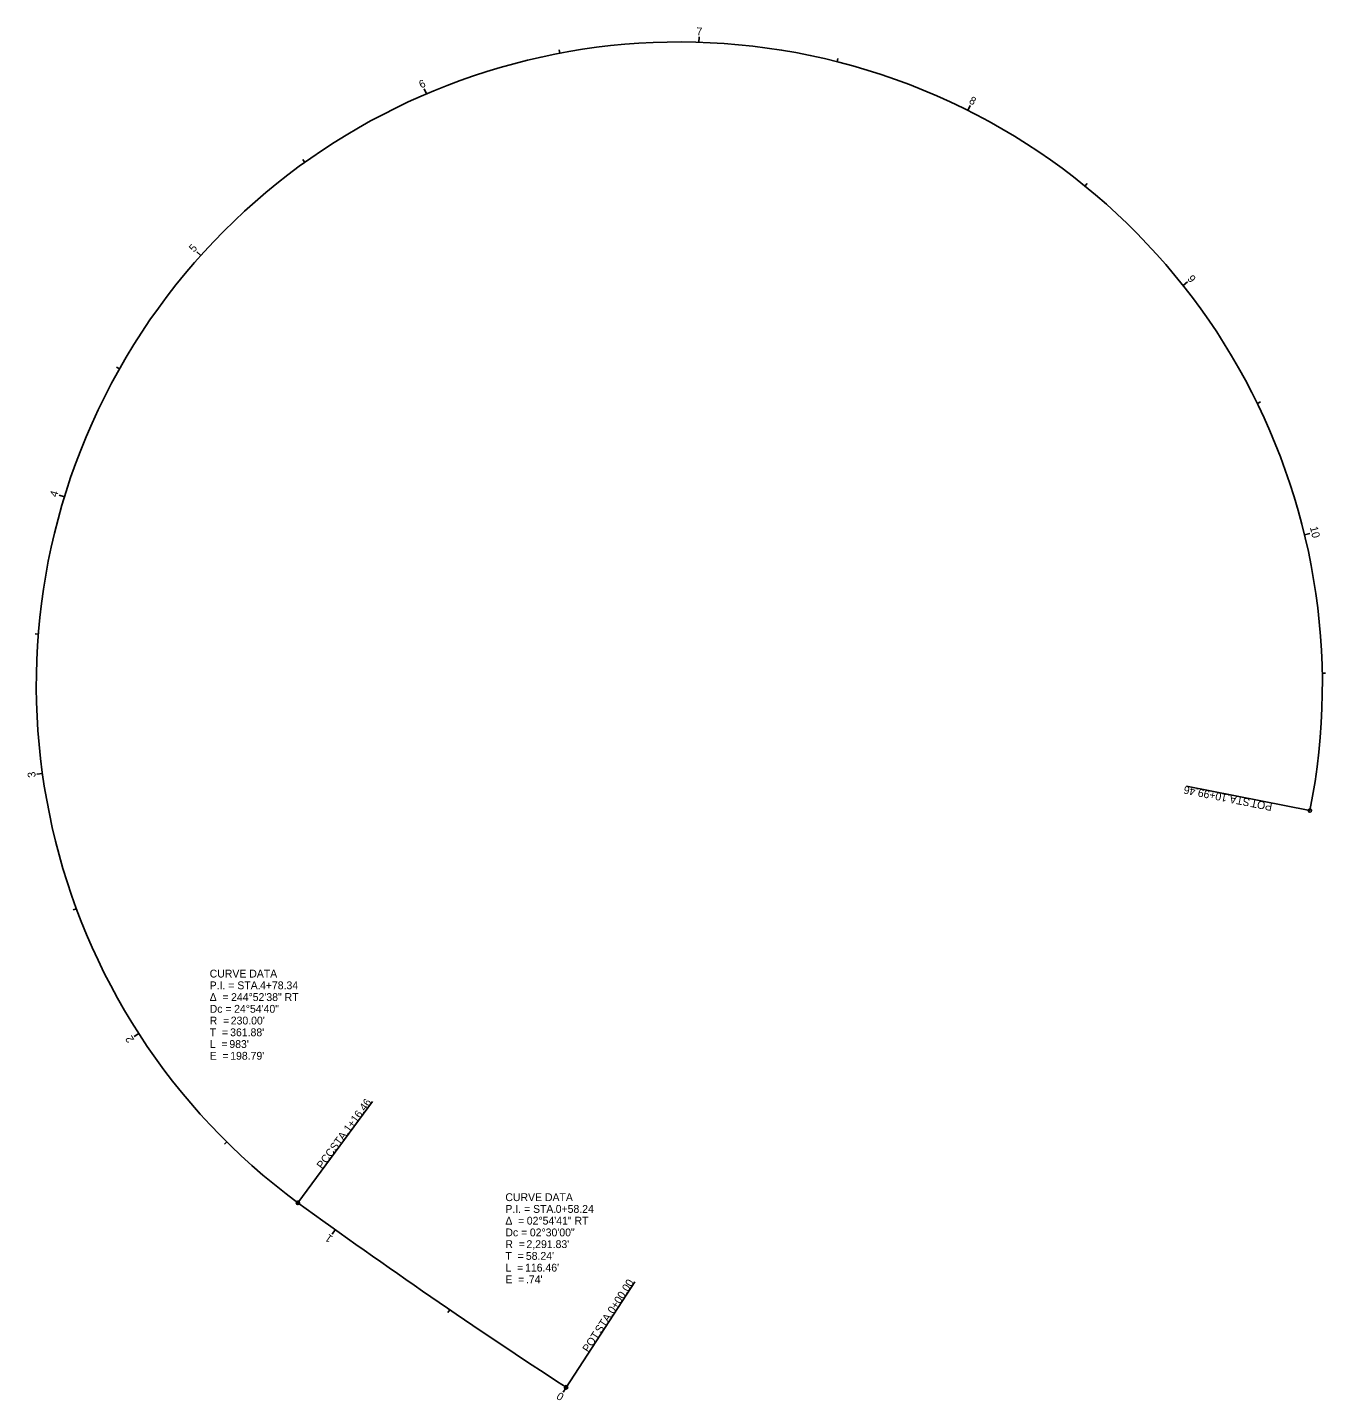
# Model space of a CAD drawing. Extents: x 220292 to 220756, y 547337 to 547828.
import ezdxf

# ---------------------------------------------------------------- set-up
doc = ezdxf.new("R2010")
doc.units = 0
for name, color, linetype in [('GE_X_Alignment', 7, 'Continuous'), ('GE_X_Alignment_100_Cardinal_Points', 7, 'Continuous'), ('GE_X_Alignment_100_Curve_Data', 7, 'Continuous'), ('GE_X_Alignment_100_Stations', 7, 'Continuous')]:
    doc.layers.add(name, color=color, linetype=linetype)

msp = doc.modelspace()

# ---------------------------------------------------------------- linework, layer by layer
at = {"layer": 'GE_X_Alignment'}
for centre, radius, start, end in [((220525.21, 547593.03), 230, 348.7412, 233.6184), ((221735.1, 549262.57), 2291.83, 234.02448, 236.93599)]:
    msp.add_arc(centre, radius, start, end, dxfattribs=at)
at = {"layer": 'GE_X_Alignment_100_Cardinal_Points'}
for p, q in [((220750.78, 547548.13), (220706.65, 547556.91)), ((220388.78, 547407.86), (220415.48, 547444.09)), ((220484.73, 547341.87), (220509.28, 547379.59))]:
    msp.add_line(p, q, dxfattribs=at)
for centre in [(220750.78, 547548.13), (220388.78, 547407.86), (220484.73, 547341.87)]:
    msp.add_circle(centre, 0.6, dxfattribs=at)
at = {"layer": 'GE_X_Alignment_100_Stations'}
for p, q in [((220532.23, 547822.92), (220532.29, 547824.92)), ((220482.48, 547819.03), (220482.26, 547820.21)), ((220581.65, 547816), (220581.94, 547817.16)), ((220434.74, 547804.49), (220433.96, 547806.33)), ((220628.41, 547798.58), (220629.31, 547800.37)), ((220391.26, 547780), (220390.56, 547780.98)), ((220670.31, 547771.48), (220671.07, 547772.41)), ((220354.09, 547746.71), (220352.6, 547748.05)), ((220705.39, 547735.99), (220706.95, 547737.23)), ((220324.97, 547706.19), (220323.93, 547706.78)), ((220731.98, 547693.76), (220733.06, 547694.29)), ((220305.28, 547660.33), (220303.37, 547660.92)), ((220748.84, 547646.79), (220750.78, 547647.26)), ((220295.94, 547611.31), (220294.74, 547611.41)), ((220755.17, 547597.3), (220756.37, 547597.32)), ((220297.39, 547561.43), (220295.41, 547561.16)), ((220309.57, 547513.04), (220308.44, 547512.62)), ((220331.9, 547468.41), (220330.22, 547467.33)), ((220363.33, 547429.65), (220362.48, 547428.8)), ((220402.14, 547398.24), (220400.98, 547396.61)), ((220443.13, 547369.61), (220442.45, 547368.61)), ((220484.73, 547341.87), (220483.64, 547340.2))]:
    msp.add_line(p, q, dxfattribs=at)

# ---------------------------------------------------------------- texts
at = {"layer": 'GE_X_Alignment_100_Cardinal_Points'}
for s, rotation, p in [('10+99.46', 168.7412, (220721.37, 547553.94)), (' STA. ', 168.7412, (220730.52, 547552.12)), ('POT', 168.7412, (220737.51, 547550.73)), ('1+16.46', 53.6184, (220407.15, 547432.85)), (' STA. ', 53.6184, (220401.62, 547425.35)), ('PCC', 53.6184, (220397.49, 547419.74)), ('0+00.00', 56.936, (220501.66, 547367.94)), (' STA. ', 56.936, (220496.57, 547360.13)), ('POT', 56.936, (220492.68, 547354.16))]:
    msp.add_text(s, height=2.8, rotation=rotation, dxfattribs=at).set_placement(p)
at = {"layer": 'GE_X_Alignment_100_Curve_Data'}
for s, p in [('CURVE DATA', (220357.23, 547488.45)), ('P.I. = STA. ', (220357.23, 547484.25)), ('4+78.34', (220375.22, 547484.25)), ('Δ  = ', (220357.23, 547480.05)), ('244°52\'38" RT', (220364.87, 547480.05)), ('Dc = ', (220357.23, 547475.85)), ('24°54\'40"', (220365.97, 547475.85)), ('R  = ', (220357.23, 547471.65)), ("230.00'", (220364.76, 547471.65)), ('T  = ', (220357.23, 547467.45)), ("361.88'", (220364.55, 547467.45)), ('L  = ', (220357.23, 547463.25)), ("983'", (220364.26, 547463.25)), ('E  = ', (220357.23, 547459.05)), ("198.79'", (220364.57, 547459.05)), ('CURVE DATA', (220463, 547408.48)), ('P.I. = STA. ', (220463, 547404.28)), ('0+58.24', (220481, 547404.28)), ('Δ  = ', (220463, 547400.08)), ('Dc = ', (220463, 547395.88)), ('02°54\'41" RT', (220470.65, 547400.08)), ('02°30\'00"', (220471.75, 547395.88)), ('R  = ', (220463, 547391.68)), ("2,291.83'", (220470.54, 547391.68)), ('T  = ', (220463, 547387.48)), ("58.24'", (220470.32, 547387.48)), ('L  = ', (220463, 547383.28)), ("116.46'", (220470.04, 547383.28)), ('E  = ', (220463, 547379.08)), (".74'", (220470.35, 547379.08))]:
    msp.add_text(s, height=2.8, dxfattribs=at).set_placement(p)
at = {"layer": 'GE_X_Alignment_100_Stations'}
for s, rotation, p in [('7', 358.2515, (220531.3, 547825.45)), ('6', 23.1627, (220432.82, 547806.39)), ('8', 333.3403, (220628.62, 547801.27)), ('5', 48.0739, (220351.58, 547747.66)), ('9', 308.4291, (220706.73, 547738.32)), ('4', 72.9851, (220302.58, 547660.07)), ('10', 283.5179, (220750.77, 547649.47)), ('3', 97.8964, (220295.05, 547560.14)), ('2', 122.8076, (220330.33, 547466.24)), ('1', 144.436, (220401.49, 547395.63)), ('0', 146.936, (220484.23, 547339.21))]:
    msp.add_text(s, height=2.8, rotation=rotation, dxfattribs=at).set_placement(p)

doc.saveas('drawing.dxf')
